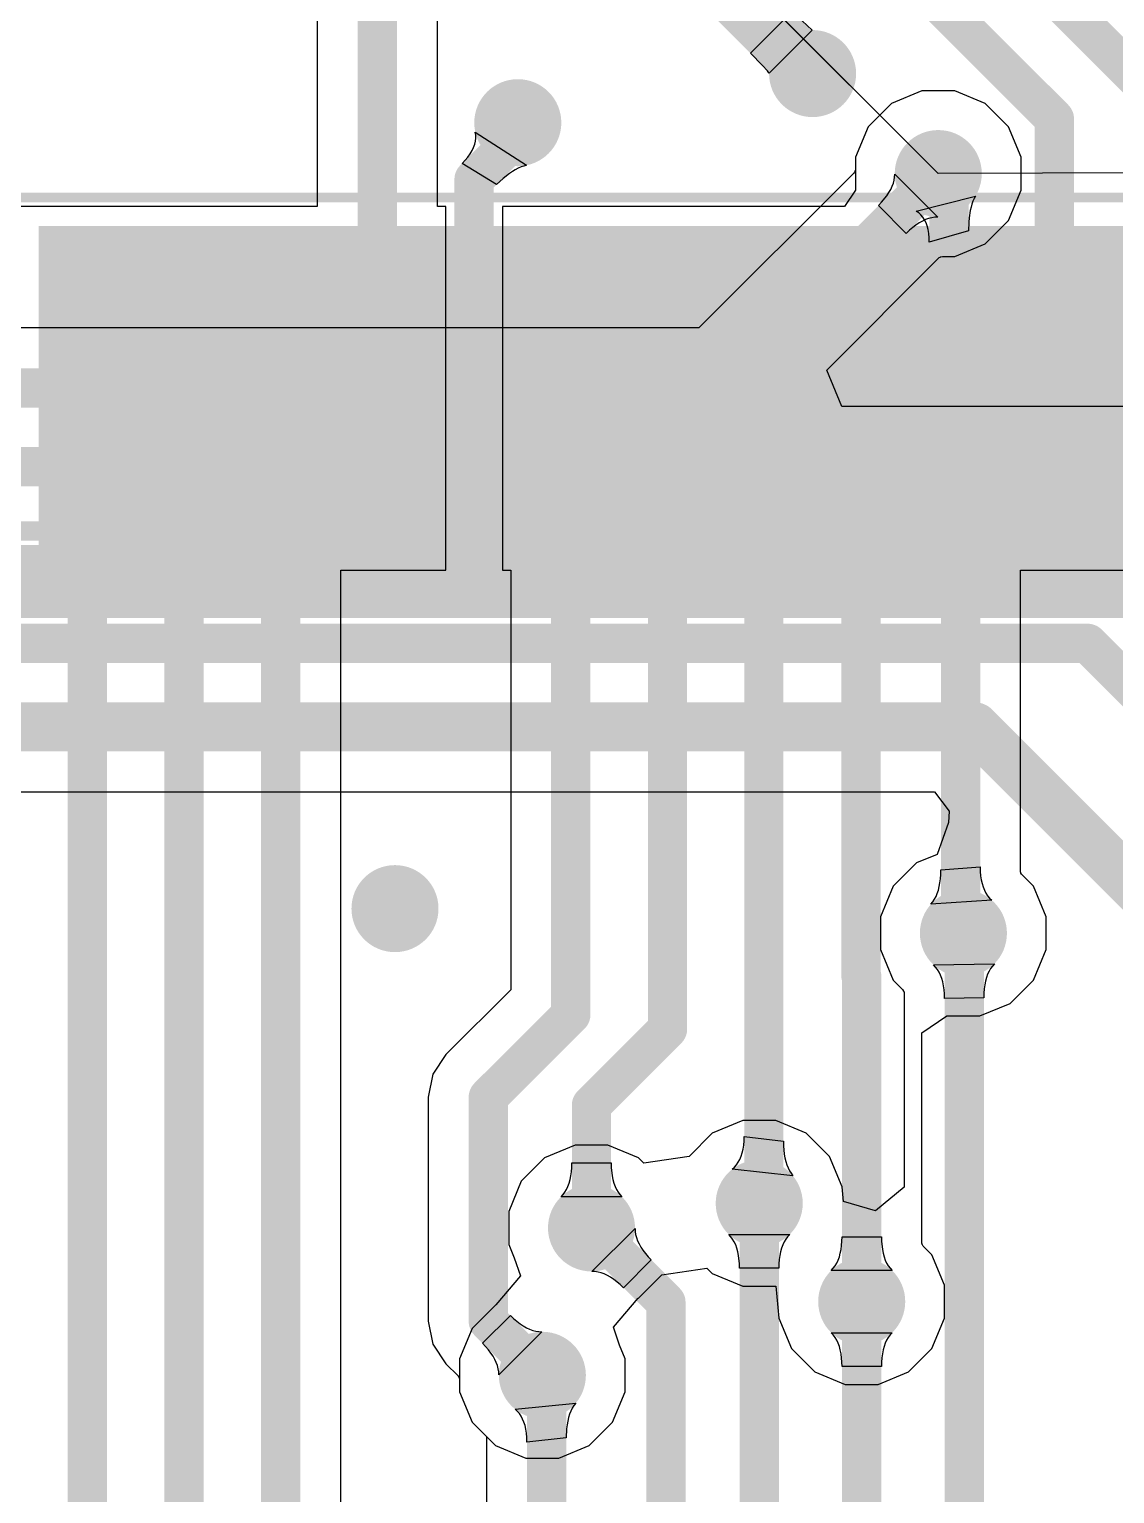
# Model space of a CAD drawing. Header units: millimetres. Extents: x -27 to 79, y -14 to 66.
# Drawn here: x 36.79 to 42.4, y 20.93 to 28.5 of the extents above; entities that cross this region are included whole.
import ezdxf

# ---------------------------------------------------------------- set-up
doc = ezdxf.new("R2010")
doc.units = ezdxf.units.MM
for name, color, linetype in [('BottomLayer', 5, 'Continuous'), ('Mechanical13', 56, 'Continuous'), ('Mechanical15', 56, 'Continuous'), ('TopLayer', 1, 'Continuous'), ('TopOverlay', 2, 'Continuous'), ('TopPaste', 8, 'Continuous'), ('TopSolder', 216, 'Continuous'), ('ViaHoleLayer', 16, 'Continuous')]:
    doc.layers.add(name, color=color, linetype=linetype)

msp = doc.modelspace()

# ---------------------------------------------------------------- hatches: boundary and pattern name
at = {"layer": 'BottomLayer'}
h = msp.add_hatch(color=5, dxfattribs=at)
edge = h.paths.add_edge_path()
edge.add_arc((40.8417, 28.2687), 0.225, 0, 360)
h = msp.add_hatch(color=5, dxfattribs=at)
edge = h.paths.add_edge_path()
edge.add_arc((39.3177, 28.0147), 0.225, 0, 360)
h = msp.add_hatch(color=5, dxfattribs=at)
edge = h.paths.add_edge_path()
edge.add_arc((41.4914, 27.7516), 0.225, 0, 360)
h = msp.add_hatch(color=5, dxfattribs=at)
edge = h.paths.add_edge_path()
edge.add_arc((38.6827, 23.9507), 0.225, 0, 360)
h = msp.add_hatch(color=5, dxfattribs=at)
edge = h.paths.add_edge_path()
edge.add_arc((41.6215, 23.8237), 0.225, 0, 360)
h = msp.add_hatch(color=5, dxfattribs=at)
edge = h.paths.add_edge_path()
edge.add_arc((40.5658, 22.4267), 0.225, 0, 360)
h = msp.add_hatch(color=5, dxfattribs=at)
edge = h.paths.add_edge_path()
edge.add_arc((39.6987, 22.2997), 0.225, 0, 360)
h = msp.add_hatch(color=5, dxfattribs=at)
edge = h.paths.add_edge_path()
edge.add_arc((41.0957, 21.9187), 0.225, 0, 360)
h = msp.add_hatch(color=5, dxfattribs=at)
edge = h.paths.add_edge_path()
edge.add_arc((39.4447, 21.5377), 0.225, 0, 360)
at = {"layer": 'TopLayer'}
h = msp.add_hatch(color=1, dxfattribs=at)
edge = h.paths.add_edge_path()
edge.add_arc((40.8417, 28.2687), 0.225, 0, 360)
h = msp.add_hatch(color=1, dxfattribs=at)
edge = h.paths.add_edge_path()
edge.add_arc((39.3177, 28.0147), 0.225, 0, 360)
h = msp.add_hatch(color=1, dxfattribs=at)
edge = h.paths.add_edge_path()
edge.add_arc((41.4914, 27.7516), 0.225, 0, 360)
for points in [[(37.2417, 27.3782), (37.2417, 25.9031), (36.9417, 25.9031), (36.9417, 27.3782)], [(37.7416, 27.3782), (37.7416, 25.9031), (37.4416, 25.9031), (37.4416, 27.3782)], [(38.2417, 27.3782), (38.2417, 25.9031), (37.9417, 25.9031), (37.9417, 27.3782)], [(38.7416, 27.3782), (38.7416, 25.9031), (38.4417, 25.9031), (38.4417, 27.3782)], [(39.2417, 27.3782), (39.2417, 25.9031), (38.9417, 25.9031), (38.9417, 27.3782)], [(39.7417, 27.3782), (39.7417, 25.9031), (39.4417, 25.9031), (39.4417, 27.3782)], [(40.2416, 27.3782), (40.2416, 25.9031), (39.9416, 25.9031), (39.9416, 27.3782)], [(40.7417, 27.3782), (40.7417, 25.9031), (40.4417, 25.9031), (40.4417, 27.3782)], [(41.2416, 27.3782), (41.2416, 25.9031), (40.9417, 25.9031), (40.9417, 27.3782)], [(41.7417, 27.3782), (41.7417, 25.9031), (41.4417, 25.9031), (41.4417, 27.3782)], [(42.2417, 27.3782), (42.2417, 25.9031), (41.9417, 25.9031), (41.9417, 27.3782)]]:
    msp.add_hatch(color=1, dxfattribs=at).paths.add_polyline_path(points)
h = msp.add_hatch(color=1, dxfattribs=at)
edge = h.paths.add_edge_path()
edge.add_arc((38.6827, 23.9507), 0.225, 0, 360)
h = msp.add_hatch(color=1, dxfattribs=at)
edge = h.paths.add_edge_path()
edge.add_arc((41.6215, 23.8237), 0.225, 0, 360)
h = msp.add_hatch(color=1, dxfattribs=at)
edge = h.paths.add_edge_path()
edge.add_arc((40.5658, 22.4267), 0.225, 0, 360)
h = msp.add_hatch(color=1, dxfattribs=at)
edge = h.paths.add_edge_path()
edge.add_arc((39.6987, 22.2997), 0.225, 0, 360)
h = msp.add_hatch(color=1, dxfattribs=at)
edge = h.paths.add_edge_path()
edge.add_arc((41.0957, 21.9187), 0.225, 0, 360)
h = msp.add_hatch(color=1, dxfattribs=at)
edge = h.paths.add_edge_path()
edge.add_arc((39.4447, 21.5377), 0.225, 0, 360)
at = {"layer": 'TopPaste'}
for points in [[(37.2417, 27.3782), (37.2417, 25.9031), (36.9417, 25.9031), (36.9417, 27.3782)], [(37.7416, 27.3782), (37.7416, 25.9031), (37.4416, 25.9031), (37.4416, 27.3782)], [(38.2417, 27.3782), (38.2417, 25.9031), (37.9417, 25.9031), (37.9417, 27.3782)], [(38.7416, 27.3782), (38.7416, 25.9031), (38.4417, 25.9031), (38.4417, 27.3782)], [(39.2417, 27.3782), (39.2417, 25.9031), (38.9417, 25.9031), (38.9417, 27.3782)], [(39.7417, 27.3782), (39.7417, 25.9031), (39.4417, 25.9031), (39.4417, 27.3782)], [(40.2416, 27.3782), (40.2416, 25.9031), (39.9416, 25.9031), (39.9416, 27.3782)], [(40.7417, 27.3782), (40.7417, 25.9031), (40.4417, 25.9031), (40.4417, 27.3782)], [(41.2416, 27.3782), (41.2416, 25.9031), (40.9417, 25.9031), (40.9417, 27.3782)], [(41.7417, 27.3782), (41.7417, 25.9031), (41.4417, 25.9031), (41.4417, 27.3782)], [(42.2417, 27.3782), (42.2417, 25.9031), (41.9417, 25.9031), (41.9417, 27.3782)]]:
    msp.add_hatch(color=8, dxfattribs=at).paths.add_polyline_path(points)
at = {"layer": 'TopSolder'}
for points in [[(37.3433, 27.4798), (37.3433, 25.8015), (36.8401, 25.8015), (36.8401, 27.4798)], [(37.8432, 27.4798), (37.8432, 25.8015), (37.34, 25.8015), (37.34, 27.4798)], [(38.3433, 27.4798), (38.3433, 25.8015), (37.8401, 25.8015), (37.8401, 27.4798)], [(38.8432, 27.4798), (38.8432, 25.8015), (38.3401, 25.8015), (38.3401, 27.4798)], [(39.3433, 27.4798), (39.3433, 25.8015), (38.8401, 25.8015), (38.8401, 27.4798)], [(39.8433, 27.4798), (39.8433, 25.8015), (39.3401, 25.8015), (39.3401, 27.4798)], [(40.3432, 27.4798), (40.3432, 25.8015), (39.84, 25.8015), (39.84, 27.4798)], [(40.8433, 27.4798), (40.8433, 25.8015), (40.3401, 25.8015), (40.3401, 27.4798)], [(41.3432, 27.4798), (41.3432, 25.8015), (40.8401, 25.8015), (40.8401, 27.4798)], [(41.8433, 27.4798), (41.8433, 25.8015), (41.3401, 25.8015), (41.3401, 27.4798)], [(42.3433, 27.4798), (42.3433, 25.8015), (41.8401, 25.8015), (41.8401, 27.4798)], [(42.8432, 27.4798), (42.8432, 25.8015), (42.34, 25.8015), (42.34, 27.4798)]]:
    msp.add_hatch(color=216, dxfattribs=at).paths.add_polyline_path(points)
at = {"layer": 'ViaHoleLayer'}
h = msp.add_hatch(color=16, dxfattribs=at)
edge = h.paths.add_edge_path()
edge.add_arc((40.8417, 28.2687), 0.1, 0, 360)
h = msp.add_hatch(color=16, dxfattribs=at)
edge = h.paths.add_edge_path()
edge.add_arc((39.3177, 28.0147), 0.1, 0, 360)
h = msp.add_hatch(color=16, dxfattribs=at)
edge = h.paths.add_edge_path()
edge.add_arc((41.4914, 27.7516), 0.1, 0, 360)
h = msp.add_hatch(color=16, dxfattribs=at)
edge = h.paths.add_edge_path()
edge.add_arc((38.6827, 23.9507), 0.1, 0, 360)
h = msp.add_hatch(color=16, dxfattribs=at)
edge = h.paths.add_edge_path()
edge.add_arc((41.6215, 23.8237), 0.1, 0, 360)
h = msp.add_hatch(color=16, dxfattribs=at)
edge = h.paths.add_edge_path()
edge.add_arc((40.5658, 22.4267), 0.1, 0, 360)
h = msp.add_hatch(color=16, dxfattribs=at)
edge = h.paths.add_edge_path()
edge.add_arc((39.6987, 22.2997), 0.1, 0, 360)
h = msp.add_hatch(color=16, dxfattribs=at)
edge = h.paths.add_edge_path()
edge.add_arc((41.0957, 21.9187), 0.1, 0, 360)
h = msp.add_hatch(color=16, dxfattribs=at)
edge = h.paths.add_edge_path()
edge.add_arc((39.4447, 21.5377), 0.1, 0, 360)

# ---------------------------------------------------------------- linework, layer by layer
at = {"layer": 'BottomLayer'}
for p, q in [((41.4063, 28.1798), (41.2489, 28.1146)), ((41.5766, 28.1798), (41.4063, 28.1798)), ((41.734, 28.1146), (41.5766, 28.1798)), ((41.2489, 28.1146), (41.1284, 27.9941)), ((41.8544, 27.9941), (41.734, 28.1146)), ((41.1284, 27.9941), (41.0632, 27.8368)), ((41.9196, 27.8368), (41.8544, 27.9941)), ((41.0632, 27.8368), (41.0632, 27.7739)), ((41.9196, 27.6664), (41.9196, 27.8368)), ((41.0529, 27.7526), (40.2542, 26.9538)), ((41.0584, 27.7593), (41.0529, 27.7526)), ((41.0599, 27.7615), (41.0584, 27.7593)), ((41.0605, 27.7626), (41.0599, 27.7615)), ((41.0608, 27.764), (41.0605, 27.7626)), ((41.0609, 27.7648), (41.0608, 27.764)), ((41.0612, 27.7655), (41.0609, 27.7648)), ((41.0632, 27.7739), (41.0612, 27.7655)), ((41.2592, 27.7018), (41.2633, 27.7177)), ((41.2633, 27.7177), (41.2657, 27.7336)), ((41.2657, 27.7336), (41.2664, 27.7493)), ((41.2664, 27.7493), (41.4892, 27.5266)), ((41.2255, 27.6364), (41.2365, 27.653)), ((41.2365, 27.653), (41.2458, 27.6694)), ((41.2458, 27.6694), (41.2533, 27.6856)), ((41.2533, 27.6856), (41.2592, 27.7018)), ((41.8544, 27.509), (41.9196, 27.6664)), ((41.1822, 27.586), (41.1983, 27.6029)), ((41.3259, 27.4423), (41.1822, 27.586)), ((41.1983, 27.6029), (41.2255, 27.6364)), ((41.3928, 27.4966), (41.3763, 27.4856)), ((41.4092, 27.5059), (41.3928, 27.4966)), ((41.4255, 27.5135), (41.4092, 27.5059)), ((41.4416, 27.5193), (41.4255, 27.5135)), ((41.4576, 27.5235), (41.4416, 27.5193)), ((41.4735, 27.5259), (41.4576, 27.5235)), ((41.4892, 27.5266), (41.4735, 27.5259)), ((41.734, 27.3886), (41.8544, 27.509)), ((41.3428, 27.4585), (41.3259, 27.4423)), ((41.3596, 27.4729), (41.3428, 27.4585)), ((41.3763, 27.4856), (41.3596, 27.4729)), ((41.5766, 27.3234), (41.734, 27.3886)), ((40.9145, 26.7352), (41.4948, 27.3155)), ((41.4948, 27.3155), (41.4966, 27.3168)), ((41.4966, 27.3168), (41.5014, 27.32)), ((41.5014, 27.32), (41.5024, 27.3206)), ((41.5024, 27.3206), (41.5038, 27.3209)), ((41.5038, 27.3209), (41.5047, 27.3211)), ((41.5047, 27.3211), (41.5054, 27.3213)), ((41.5054, 27.3213), (41.5137, 27.3234)), ((41.5137, 27.3234), (41.5766, 27.3234)), ((40.2542, 26.9538), (34.1537, 26.9538)), ((40.9923, 26.5474), (40.9145, 26.7352)), ((43.2547, 26.5474), (40.9923, 26.5474)), ((32.0626, 24.5538), (41.4724, 24.5538)), ((41.4724, 24.5538), (41.5483, 24.455)), ((41.5448, 24.3961), (41.4865, 24.2312)), ((41.5483, 24.455), (41.5448, 24.3961)), ((41.3789, 24.1867), (41.2584, 24.0662)), ((41.4865, 24.2312), (41.3789, 24.1867)), ((41.2584, 24.0662), (41.1933, 23.9088)), ((41.1933, 23.9088), (41.1933, 23.7385)), ((41.1933, 23.7385), (41.2584, 23.5811)), ((41.4668, 23.6602), (41.7818, 23.6658)), ((41.4777, 23.6487), (41.4668, 23.6602)), ((41.4874, 23.636), (41.4777, 23.6487)), ((41.4959, 23.6219), (41.4874, 23.636)), ((41.7539, 23.6266), (41.7468, 23.611)), ((41.7621, 23.641), (41.7539, 23.6266)), ((41.7714, 23.654), (41.7621, 23.641)), ((41.7818, 23.6658), (41.7714, 23.654)), ((41.2584, 23.5811), (41.3072, 23.5323)), ((41.5033, 23.6064), (41.4959, 23.6219)), ((41.5096, 23.5897), (41.5033, 23.6064)), ((41.5147, 23.5716), (41.5096, 23.5897)), ((41.5187, 23.5521), (41.5147, 23.5716)), ((41.5216, 23.5314), (41.5187, 23.5521)), ((41.732, 23.5563), (41.7292, 23.5355)), ((41.7358, 23.5758), (41.732, 23.5563)), ((41.7407, 23.594), (41.7358, 23.5758)), ((41.7468, 23.611), (41.7407, 23.594)), ((41.3072, 23.5323), (41.3122, 23.5245)), ((41.3122, 23.5245), (41.3126, 23.5235)), ((41.3126, 23.5235), (41.3132, 23.5227)), ((41.3132, 23.5227), (41.3133, 23.5223)), ((41.3133, 23.5223), (41.3144, 23.5172)), ((41.3144, 23.5172), (41.3147, 23.5151)), ((41.3147, 23.5151), (41.3147, 22.5106)), ((41.5233, 23.5093), (41.5216, 23.5314)), ((41.5239, 23.4859), (41.5233, 23.5093)), ((41.7271, 23.49), (41.5239, 23.4859)), ((41.7276, 23.5134), (41.7271, 23.49)), ((41.7292, 23.5355), (41.7276, 23.5134)), ((40.4807, 22.8548), (40.3233, 22.7897)), ((40.651, 22.8548), (40.4807, 22.8548)), ((40.8084, 22.7897), (40.651, 22.8548)), ((39.6135, 22.7278), (39.4561, 22.6627)), ((39.7838, 22.7278), (39.6135, 22.7278)), ((39.9412, 22.6627), (39.7838, 22.7278)), ((40.3233, 22.7897), (40.2028, 22.6692)), ((40.9289, 22.6692), (40.8084, 22.7897)), ((39.4561, 22.6627), (39.3356, 22.5422)), ((39.9688, 22.6351), (39.9412, 22.6627)), ((40.2028, 22.6692), (39.9688, 22.6351)), ((40.994, 22.5118), (40.9289, 22.6692)), ((39.3356, 22.5422), (39.2705, 22.3848)), ((41.0016, 22.436), (40.994, 22.5118)), ((41.3147, 22.5106), (41.167, 22.3883)), ((41.167, 22.3883), (41.0016, 22.436)), ((39.2705, 22.3848), (39.2705, 22.2145)), ((39.7009, 22.0747), (39.9236, 22.2974)), ((39.9236, 22.2974), (39.9243, 22.2817)), ((39.9243, 22.2817), (39.9268, 22.2658)), ((39.9268, 22.2658), (39.9309, 22.2498)), ((40.419, 22.2544), (40.4083, 22.266)), ((40.4083, 22.266), (40.7234, 22.266)), ((40.7234, 22.266), (40.7127, 22.2544)), ((39.2705, 22.2145), (39.2996, 22.1442)), ((39.9309, 22.2498), (39.9367, 22.2337)), ((39.9367, 22.2337), (39.9443, 22.2174)), ((39.9443, 22.2174), (39.9536, 22.201)), ((39.9536, 22.201), (39.9646, 22.1845)), ((40.4285, 22.2414), (40.419, 22.2544)), ((40.4369, 22.2272), (40.4285, 22.2414)), ((40.4441, 22.2117), (40.4369, 22.2272)), ((40.4503, 22.1948), (40.4441, 22.2117)), ((40.4553, 22.1766), (40.4503, 22.1948)), ((40.6814, 22.1948), (40.6764, 22.1766)), ((40.6876, 22.2117), (40.6814, 22.1948)), ((40.6948, 22.2272), (40.6876, 22.2117)), ((40.7032, 22.2414), (40.6948, 22.2272)), ((40.7127, 22.2544), (40.7032, 22.2414)), ((39.2996, 22.1442), (39.3308, 22.0513)), ((40.0079, 22.1341), (39.8642, 21.9904)), ((39.9646, 22.1845), (39.9773, 22.1678)), ((39.9773, 22.1678), (39.9918, 22.151)), ((39.9918, 22.151), (40.0079, 22.1341)), ((40.4592, 22.1572), (40.4553, 22.1766)), ((40.4637, 22.1143), (40.4592, 22.1572)), ((40.4642, 22.0909), (40.4637, 22.1143)), ((40.668, 22.1143), (40.6674, 22.0909)), ((40.6697, 22.1364), (40.668, 22.1143)), ((40.6725, 22.1572), (40.6697, 22.1364)), ((40.6764, 22.1766), (40.6725, 22.1572)), ((39.3308, 22.0513), (39.2039, 21.9014)), ((39.7166, 22.074), (39.7009, 22.0747)), ((39.7325, 22.0715), (39.7166, 22.074)), ((39.7485, 22.0674), (39.7325, 22.0715)), ((39.7646, 22.0616), (39.7485, 22.0674)), ((39.7809, 22.054), (39.7646, 22.0616)), ((39.7973, 22.0447), (39.7809, 22.054)), ((39.8138, 22.0337), (39.7973, 22.0447)), ((40.6674, 22.0909), (40.4642, 22.0909)), ((39.8473, 22.0065), (39.8138, 22.0337)), ((39.8642, 21.9904), (39.8473, 22.0065)), ((39.2021, 21.9007), (39.0816, 21.7802)), ((39.2039, 21.9014), (39.2021, 21.9007)), ((39.0816, 21.7802), (39.0165, 21.6228)), ((40.9488, 21.7464), (40.9382, 21.758)), ((40.9382, 21.758), (41.2532, 21.758)), ((40.9583, 21.7334), (40.9488, 21.7464)), ((40.9667, 21.7192), (40.9583, 21.7334)), ((41.233, 21.7334), (41.2246, 21.7192)), ((41.2425, 21.7464), (41.233, 21.7334)), ((41.2532, 21.758), (41.2425, 21.7464)), ((40.9739, 21.7037), (40.9667, 21.7192)), ((40.9801, 21.6868), (40.9739, 21.7037)), ((40.9851, 21.6686), (40.9801, 21.6868)), ((40.989, 21.6492), (40.9851, 21.6686)), ((41.2062, 21.6686), (41.2023, 21.6492)), ((41.2112, 21.6868), (41.2062, 21.6686)), ((41.2174, 21.7037), (41.2112, 21.6868)), ((41.2246, 21.7192), (41.2174, 21.7037)), ((39.0165, 21.6228), (39.0165, 21.4525)), ((40.9935, 21.6063), (40.989, 21.6492)), ((40.9941, 21.5829), (40.9935, 21.6063)), ((41.1973, 21.5829), (40.9941, 21.5829)), ((41.1978, 21.6063), (41.1973, 21.5829)), ((41.1995, 21.6284), (41.1978, 21.6063)), ((41.2023, 21.6492), (41.1995, 21.6284)), ((39.0165, 21.4525), (39.0816, 21.2951)), ((39.3035, 21.3625), (39.617, 21.393)), ((39.3151, 21.3519), (39.3035, 21.3625)), ((39.5994, 21.3672), (39.592, 21.3524)), ((39.6077, 21.3807), (39.5994, 21.3672)), ((39.617, 21.393), (39.6077, 21.3807)), ((39.0816, 21.2951), (39.1542, 21.2225)), ((39.3256, 21.3398), (39.3151, 21.3519)), ((39.3348, 21.3264), (39.3256, 21.3398)), ((39.3428, 21.3115), (39.3348, 21.3264)), ((39.3495, 21.2952), (39.3428, 21.3115)), ((39.355, 21.2774), (39.3495, 21.2952)), ((39.5725, 21.2811), (39.57, 21.2601)), ((39.5759, 21.3008), (39.5725, 21.2811)), ((39.5803, 21.3192), (39.5759, 21.3008)), ((39.5857, 21.3365), (39.5803, 21.3192)), ((39.592, 21.3524), (39.5857, 21.3365)), ((39.1542, 21.2225), (39.1554, 21.221)), ((39.1554, 21.221), (39.1555, 21.2203)), ((39.1555, 21.2203), (39.1557, 21.2192)), ((39.1557, 21.2192), (39.1557, 11.9027)), ((39.3593, 21.2583), (39.355, 21.2774)), ((39.3624, 21.2377), (39.3593, 21.2583)), ((39.3642, 21.2157), (39.3624, 21.2377)), ((39.3649, 21.1923), (39.3642, 21.2157)), ((39.5681, 21.2145), (39.3649, 21.1923)), ((39.57, 21.2601), (39.5681, 21.2145))]:
    msp.add_line(p, q, dxfattribs=at)
for points, const_width in [([(40.3829, 26.6431), (41.4914, 27.7516)], 0.2032), ([(34.025, 26.6431), (40.3829, 26.6431)], 0.2032), ([(33.8567, 26.2367), (43.2547, 26.2367)], 0.2032), ([(14.8734, 25.7287), (42.7794, 25.7287)], 0.2032), ([(14.7051, 25.3223), (42.2641, 25.3223)], 0.2032), ([(42.2641, 25.3223), (43.1277, 24.4587)], 0.2032), ([(15.7741, 24.8905), (41.6799, 24.8905)], 0.254), ([(41.6799, 24.8905), (42.6669, 23.9034)], 0.254), ([(41.6215, 23.8237), (41.6255, 23.8197)], 0.2032), ([(41.6255, 11.1018), (41.6255, 23.8197)], 0.2032), ([(40.5658, 10.7645), (40.5658, 22.4267)], 0.2032), ([(39.6987, 22.2997), (40.0833, 21.915)], 0.2032), ([(40.0833, 10.485), (40.0833, 21.915)], 0.2032), ([(41.0957, 10.8697), (41.0957, 21.9187)], 0.2032), ([(39.4447, 21.5377), (39.4665, 21.5158)], 0.2032), ([(39.4665, 10.3398), (39.4665, 21.5158)], 0.2032)]:
    msp.add_lwpolyline(points, dxfattribs=dict(at, const_width=const_width))
for points, const_width in [([(41.4406, 27.7516, 1), (41.5422, 27.7516, 1)], 0.1016), ([(40.3321, 26.6431, 1), (40.4337, 26.6431, 1)], 0.1016), ([(40.3321, 26.6431, 1), (40.4337, 26.6431, 1)], 0.1016), ([(42.2133, 25.3223, 1), (42.3149, 25.3223, 1)], 0.1016), ([(42.2133, 25.3223, 1), (42.3149, 25.3223, 1)], 0.1016), ([(41.6164, 24.8905, 1), (41.7434, 24.8905, 1)], 0.127), ([(41.6164, 24.8905, 1), (41.7434, 24.8905, 1)], 0.127), ([(41.5707, 23.8237, 1), (41.6723, 23.8237, 1)], 0.1016), ([(41.5747, 23.8197, 1), (41.6763, 23.8197, 1)], 0.1016), ([(41.5747, 23.8197, 1), (41.6763, 23.8197, 1)], 0.1016), ([(40.515, 22.4267, 1), (40.6166, 22.4267, 1)], 0.1016), ([(39.6479, 22.2997, 1), (39.7495, 22.2997, 1)], 0.1016), ([(40.0325, 21.915, 1), (40.1341, 21.915, 1)], 0.1016), ([(40.0325, 21.915, 1), (40.1341, 21.915, 1)], 0.1016), ([(41.0449, 21.9187, 1), (41.1465, 21.9187, 1)], 0.1016), ([(39.3939, 21.5377, 1), (39.4955, 21.5377, 1)], 0.1016), ([(39.4157, 21.5158, 1), (39.5173, 21.5158, 1)], 0.1016), ([(39.4157, 21.5158, 1), (39.5173, 21.5158, 1)], 0.1016)]:
    msp.add_lwpolyline(points, format="xyb", close=True, dxfattribs=dict(at, const_width=const_width))
at = {"layer": 'Mechanical13', "const_width": 0.1}
msp.add_lwpolyline([(35.8417, 25.9027), (45.8417, 25.9027)], dxfattribs=at)
at = {"layer": 'Mechanical15', "const_width": 0.05}
msp.add_lwpolyline([(34.1167, 27.6277), (47.5667, 27.6277)], dxfattribs=at)
at = {"layer": 'TopLayer'}
for p, q in [((41.4914, 27.7516), (37.7702, 31.4728)), ((37.7702, 31.4728), (41.1887, 28.0544)), ((38.9024, 27.5813), (38.9024, 28.9507)), ((38.2809, 28.8219), (38.2809, 27.5813)), ((40.5214, 28.3734), (40.7369, 28.5889)), ((40.7369, 28.5889), (40.8394, 28.4936)), ((40.8394, 28.4936), (40.6167, 28.2709)), ((40.5824, 28.3112), (40.5214, 28.3734)), ((40.6081, 28.2831), (40.5824, 28.3112)), ((40.6129, 28.2773), (40.6081, 28.2831)), ((40.6157, 28.2732), (40.6129, 28.2773)), ((40.6167, 28.2709), (40.6157, 28.2732)), ((41.1887, 28.0544), (41.1284, 27.9941)), ((39.1005, 27.9499), (39.0981, 27.9652)), ((39.0981, 27.9652), (39.3627, 27.7942)), ((39.1009, 27.9344), (39.1005, 27.9499)), ((41.1284, 27.9941), (41.0632, 27.8368)), ((39.0716, 27.8539), (39.0816, 27.8704)), ((39.0816, 27.8704), (39.0895, 27.8867)), ((39.0895, 27.8867), (39.0954, 27.9028)), ((39.0954, 27.9028), (39.0991, 27.9187)), ((39.0991, 27.9187), (39.1009, 27.9344)), ((39.0294, 27.8033), (39.0455, 27.8203)), ((39.2081, 27.6946), (39.0294, 27.8033)), ((39.0455, 27.8203), (39.0596, 27.8372)), ((39.0596, 27.8372), (39.0716, 27.8539)), ((39.3487, 27.7907), (39.3344, 27.7857)), ((39.3627, 27.7942), (39.3487, 27.7907)), ((41.0632, 27.8368), (41.0632, 27.6664)), ((39.2416, 27.726), (39.225, 27.711)), ((39.2739, 27.7516), (39.2416, 27.726)), ((39.2895, 27.7623), (39.2739, 27.7516)), ((39.3048, 27.7715), (39.2895, 27.7623)), ((39.3197, 27.7793), (39.3048, 27.7715)), ((39.3344, 27.7857), (39.3197, 27.7793)), ((44.0167, 27.7607), (41.4914, 27.7516)), ((39.225, 27.711), (39.2081, 27.6946)), ((41.0632, 27.6664), (41.0064, 27.5813)), ((38.2809, 27.5813), (36.7385, 27.5813)), ((38.9448, 27.5813), (38.9024, 27.5813)), ((38.9448, 25.7), (38.9448, 27.5813)), ((41.0064, 27.5813), (39.2385, 27.5813)), ((39.2385, 27.5813), (39.2385, 25.7)), ((41.378, 27.5573), (41.6834, 27.6343)), ((41.6608, 27.5778), (41.6569, 27.5605)), ((41.6654, 27.5938), (41.6608, 27.5778)), ((41.6707, 27.6086), (41.6654, 27.5938)), ((41.6767, 27.6221), (41.6707, 27.6086)), ((41.6834, 27.6343), (41.6767, 27.6221)), ((41.3907, 27.5486), (41.378, 27.5573)), ((41.4021, 27.5383), (41.3907, 27.5486)), ((41.4121, 27.5264), (41.4021, 27.5383)), ((41.4208, 27.5128), (41.4121, 27.5264)), ((41.4281, 27.4975), (41.4208, 27.5128)), ((41.4342, 27.4806), (41.4281, 27.4975)), ((41.6495, 27.501), (41.648, 27.455)), ((41.6512, 27.5221), (41.6495, 27.501)), ((41.6569, 27.5605), (41.6512, 27.5221)), ((41.4388, 27.4621), (41.4342, 27.4806)), ((41.4422, 27.4419), (41.4388, 27.4621)), ((41.4442, 27.42), (41.4422, 27.4419)), ((41.4448, 27.3965), (41.4442, 27.42)), ((41.648, 27.455), (41.4448, 27.3965)), ((38.4024, 19.0853), (38.4024, 25.7)), ((38.4024, 25.7), (38.9448, 25.7)), ((39.2385, 25.7), (39.2809, 25.7)), ((39.2809, 25.7), (39.2809, 23.5311)), ((41.9173, 24.1385), (41.9173, 25.7)), ((41.9173, 25.7), (42.714, 25.7)), ((41.505, 24.1511), (41.7082, 24.1663)), ((41.7082, 24.1663), (41.7087, 24.1429)), ((41.4967, 24.065), (41.5003, 24.0847)), ((41.5003, 24.0847), (41.5029, 24.1056)), ((41.5029, 24.1056), (41.5044, 24.1277)), ((41.5044, 24.1277), (41.505, 24.1511)), ((41.7087, 24.1429), (41.7105, 24.1208)), ((41.7105, 24.1208), (41.7135, 24.1002)), ((41.7135, 24.1002), (41.7177, 24.0809)), ((41.7177, 24.0809), (41.7231, 24.063)), ((41.9175, 24.1371), (41.9173, 24.1385)), ((41.9181, 24.1344), (41.9175, 24.1371)), ((41.9224, 24.1283), (41.9181, 24.1344)), ((41.9845, 24.0662), (41.9224, 24.1283)), ((41.4721, 23.999), (41.4798, 24.0136)), ((41.4798, 24.0136), (41.4865, 24.0295)), ((41.4865, 24.0295), (41.4921, 24.0467)), ((41.4921, 24.0467), (41.4967, 24.065)), ((41.7231, 24.063), (41.7297, 24.0465)), ((41.7297, 24.0465), (41.7375, 24.0314)), ((41.7375, 24.0314), (41.7464, 24.0177)), ((41.7464, 24.0177), (41.7566, 24.0054)), ((41.7566, 24.0054), (41.768, 23.9944)), ((42.0496, 23.9088), (41.9845, 24.0662)), ((41.768, 23.9944), (41.4537, 23.9736)), ((41.4537, 23.9736), (41.4634, 23.9857)), ((41.4634, 23.9857), (41.4721, 23.999)), ((42.0496, 23.7385), (42.0496, 23.9088)), ((41.9845, 23.5811), (42.0496, 23.7385)), ((41.864, 23.4606), (41.9845, 23.5811)), ((39.2809, 23.5311), (38.9455, 23.1957)), ((41.7066, 23.3955), (41.864, 23.4606)), ((41.4064, 23.3087), (41.5363, 23.3955)), ((41.5363, 23.3955), (41.7066, 23.3955)), ((41.4064, 22.2281), (41.4064, 23.3087)), ((38.9455, 23.1957), (38.8781, 23.0949)), ((38.8781, 23.0949), (38.8545, 22.976)), ((38.8545, 22.976), (38.8545, 21.8171)), ((40.4825, 22.7068), (40.4856, 22.7273)), ((40.4856, 22.7273), (40.4874, 22.7493)), ((40.4874, 22.7493), (40.488, 22.7728)), ((40.488, 22.7728), (40.6912, 22.7485)), ((40.6912, 22.7485), (40.6917, 22.725)), ((40.6917, 22.725), (40.6956, 22.6819)), ((40.4578, 22.6389), (40.4658, 22.6537)), ((40.4658, 22.6537), (40.4726, 22.67)), ((40.4726, 22.67), (40.4782, 22.6877)), ((40.4782, 22.6877), (40.4825, 22.7068)), ((40.6956, 22.6819), (40.699, 22.6622)), ((40.699, 22.6622), (40.7033, 22.6437)), ((40.7033, 22.6437), (40.7086, 22.6264)), ((39.5881, 22.5497), (39.592, 22.5691)), ((39.592, 22.5691), (39.5948, 22.5899)), ((39.5948, 22.5899), (39.5965, 22.612)), ((39.5965, 22.612), (39.5971, 22.6354)), ((39.5971, 22.6354), (39.8003, 22.6354)), ((39.8003, 22.6354), (39.8008, 22.612)), ((39.8008, 22.612), (39.8053, 22.5691)), ((39.8053, 22.5691), (39.8092, 22.5497)), ((40.4262, 22.6031), (40.438, 22.6136)), ((40.7395, 22.5698), (40.4262, 22.6031)), ((40.438, 22.6136), (40.4485, 22.6255)), ((40.4485, 22.6255), (40.4578, 22.6389)), ((40.7086, 22.6264), (40.7149, 22.6104)), ((40.7149, 22.6104), (40.7221, 22.5956)), ((40.7221, 22.5956), (40.7303, 22.5821)), ((40.7303, 22.5821), (40.7395, 22.5698)), ((39.5613, 22.4849), (39.5697, 22.4991)), ((39.5697, 22.4991), (39.5769, 22.5146)), ((39.5769, 22.5146), (39.5831, 22.5315)), ((39.5831, 22.5315), (39.5881, 22.5497)), ((39.8092, 22.5497), (39.8142, 22.5315)), ((39.8142, 22.5315), (39.8204, 22.5146)), ((39.8204, 22.5146), (39.8276, 22.4991)), ((39.8276, 22.4991), (39.836, 22.4849)), ((39.5412, 22.4603), (39.5518, 22.4719)), ((39.8562, 22.4603), (39.5412, 22.4603)), ((39.5518, 22.4719), (39.5613, 22.4849)), ((39.836, 22.4849), (39.8455, 22.4719)), ((39.8455, 22.4719), (39.8562, 22.4603)), ((40.9851, 22.1687), (40.989, 22.1881)), ((40.989, 22.1881), (40.9918, 22.2089)), ((40.9918, 22.2089), (40.9935, 22.231)), ((40.9935, 22.231), (40.9941, 22.2544)), ((40.9941, 22.2544), (41.1973, 22.2544)), ((41.1973, 22.2544), (41.1978, 22.231)), ((41.1978, 22.231), (41.2023, 22.1881)), ((41.2023, 22.1881), (41.2062, 22.1687)), ((41.4073, 22.2193), (41.4064, 22.2281)), ((41.4078, 22.2168), (41.4073, 22.2193)), ((41.4082, 22.2156), (41.4078, 22.2168)), ((41.4089, 22.2144), (41.4082, 22.2156)), ((41.4094, 22.2137), (41.4089, 22.2144)), ((41.4098, 22.213), (41.4094, 22.2137)), ((41.4142, 22.2057), (41.4098, 22.213)), ((41.4587, 22.1612), (41.4142, 22.2057)), ((40.9583, 22.1039), (40.9667, 22.1181)), ((40.9667, 22.1181), (40.9739, 22.1336)), ((40.9739, 22.1336), (40.9801, 22.1505)), ((40.9801, 22.1505), (40.9851, 22.1687)), ((41.2062, 22.1687), (41.2112, 22.1505)), ((41.2112, 22.1505), (41.2174, 22.1336)), ((41.2174, 22.1336), (41.2246, 22.1181)), ((41.2246, 22.1181), (41.233, 22.1039)), ((41.5238, 22.0038), (41.4587, 22.1612)), ((39.9412, 21.9366), (40.0617, 22.0571)), ((40.0617, 22.0571), (40.2957, 22.0912)), ((40.2957, 22.0912), (40.3233, 22.0636)), ((40.3233, 22.0636), (40.4807, 21.9985)), ((40.9382, 22.0793), (40.9488, 22.0909)), ((41.2532, 22.0793), (40.9382, 22.0793)), ((40.9488, 22.0909), (40.9583, 22.1039)), ((41.233, 22.1039), (41.2425, 22.0909)), ((41.2425, 22.0909), (41.2532, 22.0793)), ((40.4807, 21.9985), (40.651, 21.9984)), ((40.651, 21.9984), (40.6675, 21.8335)), ((41.5238, 21.8335), (41.5238, 22.0038)), ((39.8125, 21.786), (39.9394, 21.9359)), ((39.9394, 21.9359), (39.9412, 21.9366)), ((38.8545, 21.8171), (38.8781, 21.6981)), ((39.1354, 21.7032), (39.2791, 21.8469)), ((39.2791, 21.8469), (39.296, 21.8308)), ((39.296, 21.8308), (39.3295, 21.8036)), ((40.6675, 21.8335), (40.7326, 21.6761)), ((41.4587, 21.6761), (41.5238, 21.8335)), ((39.4424, 21.7626), (39.2197, 21.5399)), ((39.3295, 21.8036), (39.346, 21.7926)), ((39.346, 21.7926), (39.3624, 21.7833)), ((39.3624, 21.7833), (39.3787, 21.7757)), ((39.3787, 21.7757), (39.3948, 21.7699)), ((39.3948, 21.7699), (39.4108, 21.7658)), ((39.4108, 21.7658), (39.4267, 21.7633)), ((39.4267, 21.7633), (39.4424, 21.7626)), ((39.8438, 21.6931), (39.8125, 21.786)), ((38.8781, 21.6981), (38.9455, 21.5973)), ((39.1515, 21.6863), (39.1354, 21.7032)), ((39.166, 21.6695), (39.1515, 21.6863)), ((39.1787, 21.6528), (39.166, 21.6695)), ((39.8728, 21.6228), (39.8438, 21.6931)), ((40.7326, 21.6761), (40.8531, 21.5556)), ((41.3382, 21.5556), (41.4587, 21.6761)), ((38.9455, 21.5973), (39.0086, 21.5342)), ((39.1897, 21.6363), (39.1787, 21.6528)), ((39.199, 21.6199), (39.1897, 21.6363)), ((39.2066, 21.6036), (39.199, 21.6199)), ((39.2124, 21.5875), (39.2066, 21.6036)), ((39.2165, 21.5715), (39.2124, 21.5875)), ((39.8728, 21.4525), (39.8728, 21.6228)), ((39.0086, 21.5342), (39.0099, 21.5325)), ((39.0099, 21.5325), (39.0131, 21.5277)), ((39.0131, 21.5277), (39.0137, 21.5267)), ((39.0137, 21.5267), (39.014, 21.5253)), ((39.014, 21.5253), (39.0141, 21.5244)), ((39.0141, 21.5244), (39.0144, 21.5237)), ((39.0144, 21.5237), (39.0165, 21.5154)), ((39.0165, 21.5154), (39.0165, 21.4525)), ((39.219, 21.5556), (39.2165, 21.5715)), ((39.2197, 21.5399), (39.219, 21.5556)), ((40.8531, 21.5556), (41.0105, 21.4905)), ((41.1808, 21.4905), (41.3382, 21.5556)), ((39.0165, 21.4525), (39.0816, 21.2951)), ((39.8077, 21.2951), (39.8728, 21.4525)), ((41.0105, 21.4905), (41.1808, 21.4905)), ((39.0816, 21.2951), (39.2021, 21.1746)), ((39.6872, 21.1746), (39.8077, 21.2951)), ((39.2021, 21.1746), (39.3595, 21.1095)), ((39.5298, 21.1095), (39.6872, 21.1746)), ((39.3595, 21.1095), (39.5298, 21.1095))]:
    msp.add_line(p, q, dxfattribs=at)
for points, const_width in [([(38.5584, 31.5679), (42.0917, 28.0347)], 0.2032), ([(39.9087, 30.8526), (42.5916, 28.1697)], 0.2032), ([(40.0797, 29.0307), (40.8417, 28.2687)], 0.3048), ([(38.5917, 26.6407), (38.5917, 28.9507)], 0.2032), ([(39.3177, 27.9479), (39.3177, 28.0147)], 0.2032), ([(42.0917, 26.6407), (42.0917, 28.0347)], 0.2032), ([(39.0917, 27.7219), (39.3177, 27.9479)], 0.2032), ([(39.0917, 26.6407), (39.0917, 27.7219)], 0.2032), ([(41.4914, 27.6848), (41.4914, 27.7516)], 0.2032), ([(41.4914, 27.6848), (41.5464, 27.6298)], 0.2032), ([(41.5464, 26.6859), (41.5464, 27.6298)], 0.2032), ([(37.0917, 18.6937), (37.0917, 26.6407)], 0.2032), ([(37.5916, 18.0118), (37.5916, 26.6407)], 0.2032), ([(38.0917, 18.7905), (38.0917, 26.6407)], 0.2032), ([(39.5917, 23.4024), (39.5917, 26.6407)], 0.2032), ([(40.0916, 23.3276), (40.0916, 26.6407)], 0.2032), ([(40.5896, 26.6386), (40.5917, 26.6407)], 0.2032), ([(40.5896, 22.4505), (40.5896, 26.6386)], 0.2032), ([(41.0917, 23.6042), (41.0917, 26.6407)], 0.2032), ([(41.5464, 26.6859), (41.5917, 26.6407)], 0.2032), ([(41.5917, 26.6407), (41.6066, 26.6258)], 0.2032), ([(41.6066, 23.8386), (41.6066, 26.6258)], 0.2032), ([(41.6066, 23.8386), (41.6215, 23.8237)], 0.2032), ([(41.0917, 23.6042), (41.0957, 23.6002)], 0.2032), ([(41.0957, 21.9187), (41.0957, 23.6002)], 0.2032), ([(39.1653, 22.976), (39.5917, 23.4024)], 0.2032), ([(39.6987, 22.9347), (40.0916, 23.3276)], 0.2032), ([(39.1653, 21.8171), (39.1653, 22.976)], 0.2032), ([(39.6987, 22.2997), (39.6987, 22.9347)], 0.2032), ([(40.5658, 22.4267), (40.5896, 22.4505)], 0.2032), ([(39.1653, 21.8171), (39.4447, 21.5377)], 0.2032)]:
    msp.add_lwpolyline(points, dxfattribs=dict(at, const_width=const_width))
for points, const_width in [([(40.7655, 28.2687, 1), (40.9179, 28.2687, 1)], 0.1524), ([(39.2669, 28.0147, 1), (39.3685, 28.0147, 1)], 0.1016), ([(42.0409, 28.0347, 1), (42.1425, 28.0347, 1)], 0.1016), ([(42.0409, 28.0347, 1), (42.1425, 28.0347, 1)], 0.1016), ([(39.2669, 27.9479, 1), (39.3685, 27.9479, 1)], 0.1016), ([(39.2669, 27.9479, 1), (39.3685, 27.9479, 1)], 0.1016), ([(39.0409, 27.7219, 1), (39.1425, 27.7219, 1)], 0.1016), ([(39.0409, 27.7219, 1), (39.1425, 27.7219, 1)], 0.1016), ([(41.4406, 27.7516, 1), (41.5422, 27.7516, 1)], 0.1016), ([(41.4406, 27.6848, 1), (41.5422, 27.6848, 1)], 0.1016), ([(41.4406, 27.6848, 1), (41.5422, 27.6848, 1)], 0.1016), ([(41.4956, 27.6298, 1), (41.5972, 27.6298, 1)], 0.1016), ([(41.4956, 27.6298, 1), (41.5972, 27.6298, 1)], 0.1016), ([(37.0409, 26.6407, 1), (37.1425, 26.6407, 1)], 0.1016), ([(37.5408, 26.6407, 1), (37.6424, 26.6407, 1)], 0.1016), ([(38.0409, 26.6407, 1), (38.1425, 26.6407, 1)], 0.1016), ([(38.5409, 26.6407, 1), (38.6425, 26.6407, 1)], 0.1016), ([(39.0409, 26.6407, 1), (39.1425, 26.6407, 1)], 0.1016), ([(39.5409, 26.6407, 1), (39.6425, 26.6407, 1)], 0.1016), ([(40.0408, 26.6407, 1), (40.1424, 26.6407, 1)], 0.1016), ([(40.5388, 26.6386, 1), (40.6404, 26.6386, 1)], 0.1016), ([(40.5388, 26.6386, 1), (40.6404, 26.6386, 1)], 0.1016), ([(40.5409, 26.6407, 1), (40.6425, 26.6407, 1)], 0.1016), ([(41.0409, 26.6407, 1), (41.1425, 26.6407, 1)], 0.1016), ([(41.4956, 26.6859, 1), (41.5972, 26.6859, 1)], 0.1016), ([(41.4956, 26.6859, 1), (41.5972, 26.6859, 1)], 0.1016), ([(41.5409, 26.6407, 1), (41.6425, 26.6407, 1)], 0.1016), ([(41.5409, 26.6407, 1), (41.6425, 26.6407, 1)], 0.1016), ([(42.0409, 26.6407, 1), (42.1425, 26.6407, 1)], 0.1016), ([(41.5558, 26.6258, 1), (41.6574, 26.6258, 1)], 0.1016), ([(41.5558, 26.6258, 1), (41.6574, 26.6258, 1)], 0.1016), ([(41.5558, 23.8386, 1), (41.6574, 23.8386, 1)], 0.1016), ([(41.5558, 23.8386, 1), (41.6574, 23.8386, 1)], 0.1016), ([(41.5707, 23.8237, 1), (41.6723, 23.8237, 1)], 0.1016), ([(41.0409, 23.6042, 1), (41.1425, 23.6042, 1)], 0.1016), ([(41.0409, 23.6042, 1), (41.1425, 23.6042, 1)], 0.1016), ([(41.0449, 23.6002, 1), (41.1465, 23.6002, 1)], 0.1016), ([(41.0449, 23.6002, 1), (41.1465, 23.6002, 1)], 0.1016), ([(39.5409, 23.4024, 1), (39.6425, 23.4024, 1)], 0.1016), ([(39.5409, 23.4024, 1), (39.6425, 23.4024, 1)], 0.1016), ([(40.0408, 23.3276, 1), (40.1424, 23.3276, 1)], 0.1016), ([(40.0408, 23.3276, 1), (40.1424, 23.3276, 1)], 0.1016), ([(39.1145, 22.976, 1), (39.2161, 22.976, 1)], 0.1016), ([(39.1145, 22.976, 1), (39.2161, 22.976, 1)], 0.1016), ([(39.6479, 22.9347, 1), (39.7495, 22.9347, 1)], 0.1016), ([(39.6479, 22.9347, 1), (39.7495, 22.9347, 1)], 0.1016), ([(40.515, 22.4267, 1), (40.6166, 22.4267, 1)], 0.1016), ([(40.5388, 22.4505, 1), (40.6404, 22.4505, 1)], 0.1016), ([(40.5388, 22.4505, 1), (40.6404, 22.4505, 1)], 0.1016), ([(39.6479, 22.2997, 1), (39.7495, 22.2997, 1)], 0.1016), ([(41.0449, 21.9187, 1), (41.1465, 21.9187, 1)], 0.1016), ([(39.1145, 21.8171, 1), (39.2161, 21.8171, 1)], 0.1016), ([(39.1145, 21.8171, 1), (39.2161, 21.8171, 1)], 0.1016), ([(39.3939, 21.5377, 1), (39.4955, 21.5377, 1)], 0.1016)]:
    msp.add_lwpolyline(points, format="xyb", close=True, dxfattribs=dict(at, const_width=const_width))
at = {"layer": 'TopOverlay', "const_width": 0.2}
msp.add_lwpolyline([(36.1916, 25.5527), (45.4917, 25.5527)], dxfattribs=at)

doc.saveas('drawing.dxf')
